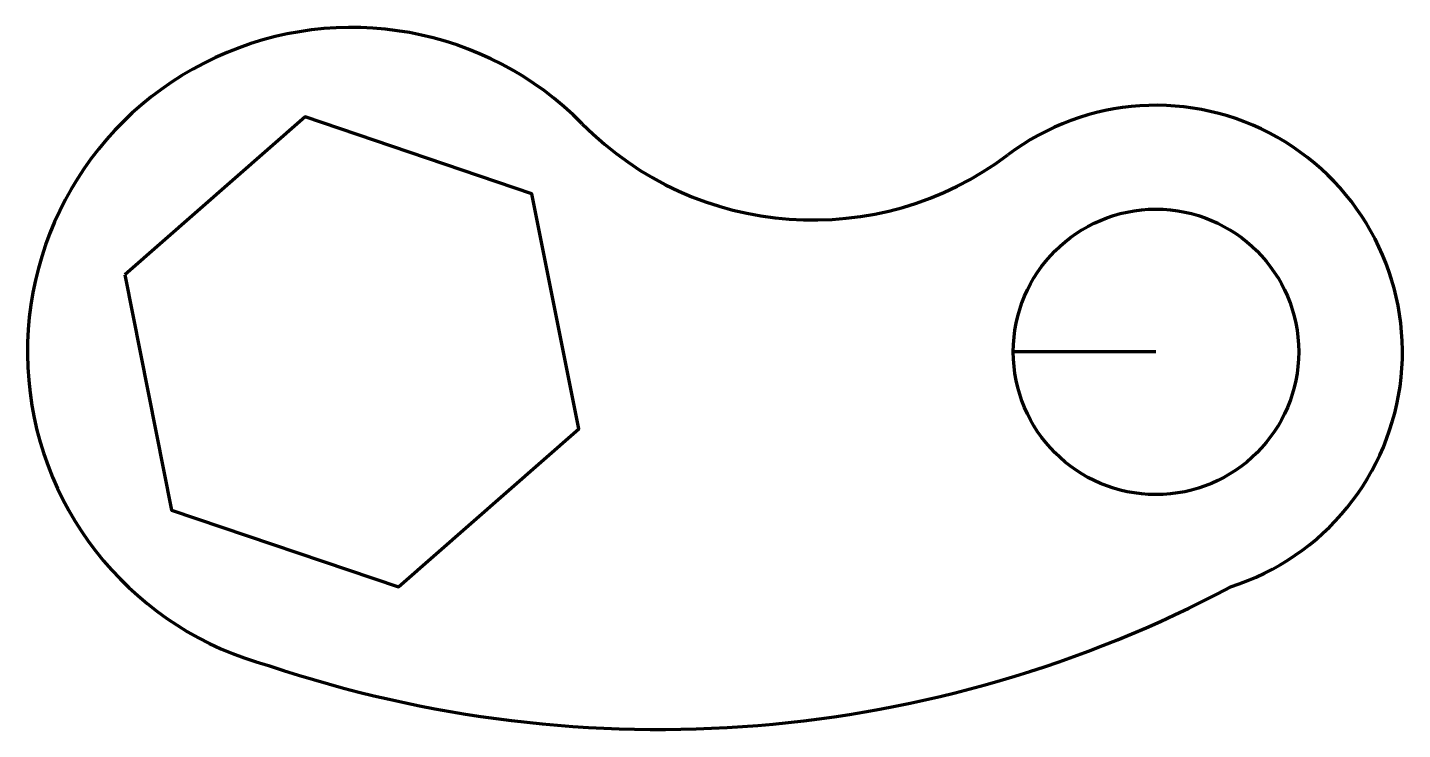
# Model space of a CAD drawing. Header units: millimetres. Extents: x -86 to 20, y -29 to 25.
import ezdxf

# ---------------------------------------------------------------- set-up
doc = ezdxf.new("R2010")
doc.units = ezdxf.units.MM
doc.header["$MEASUREMENT"] = 0
doc.layers.add('OBJECT', color=7, linetype='Continuous', lineweight=70)

msp = doc.modelspace()

# ---------------------------------------------------------------- linework, layer by layer
at = {"layer": 'OBJECT'}
msp.add_line((0.92, 0.24), (-10.08, 0.24), dxfattribs=at)
msp.add_lwpolyline([(-78.57, 6.17), (-74.97, -11.95), (-57.47, -17.88), (-43.58, -5.7), (-47.19, 12.42), (-64.68, 18.36)], close=True, dxfattribs=at)
msp.add_circle((0.92, 0.24), 11, dxfattribs=at)
for centre, radius, start, end in [((-61.08, 0.24), 25, 44.6863, 255.146), ((0.92, 0.24), 19, 287.6333, 126.954), ((-25.53, 35.4), 25, 224.6863, 306.954), ((-37.43, 65.14), 94, 251.353, 297.9854)]:
    msp.add_arc(centre, radius, start, end, dxfattribs=at)

doc.saveas('drawing.dxf')
